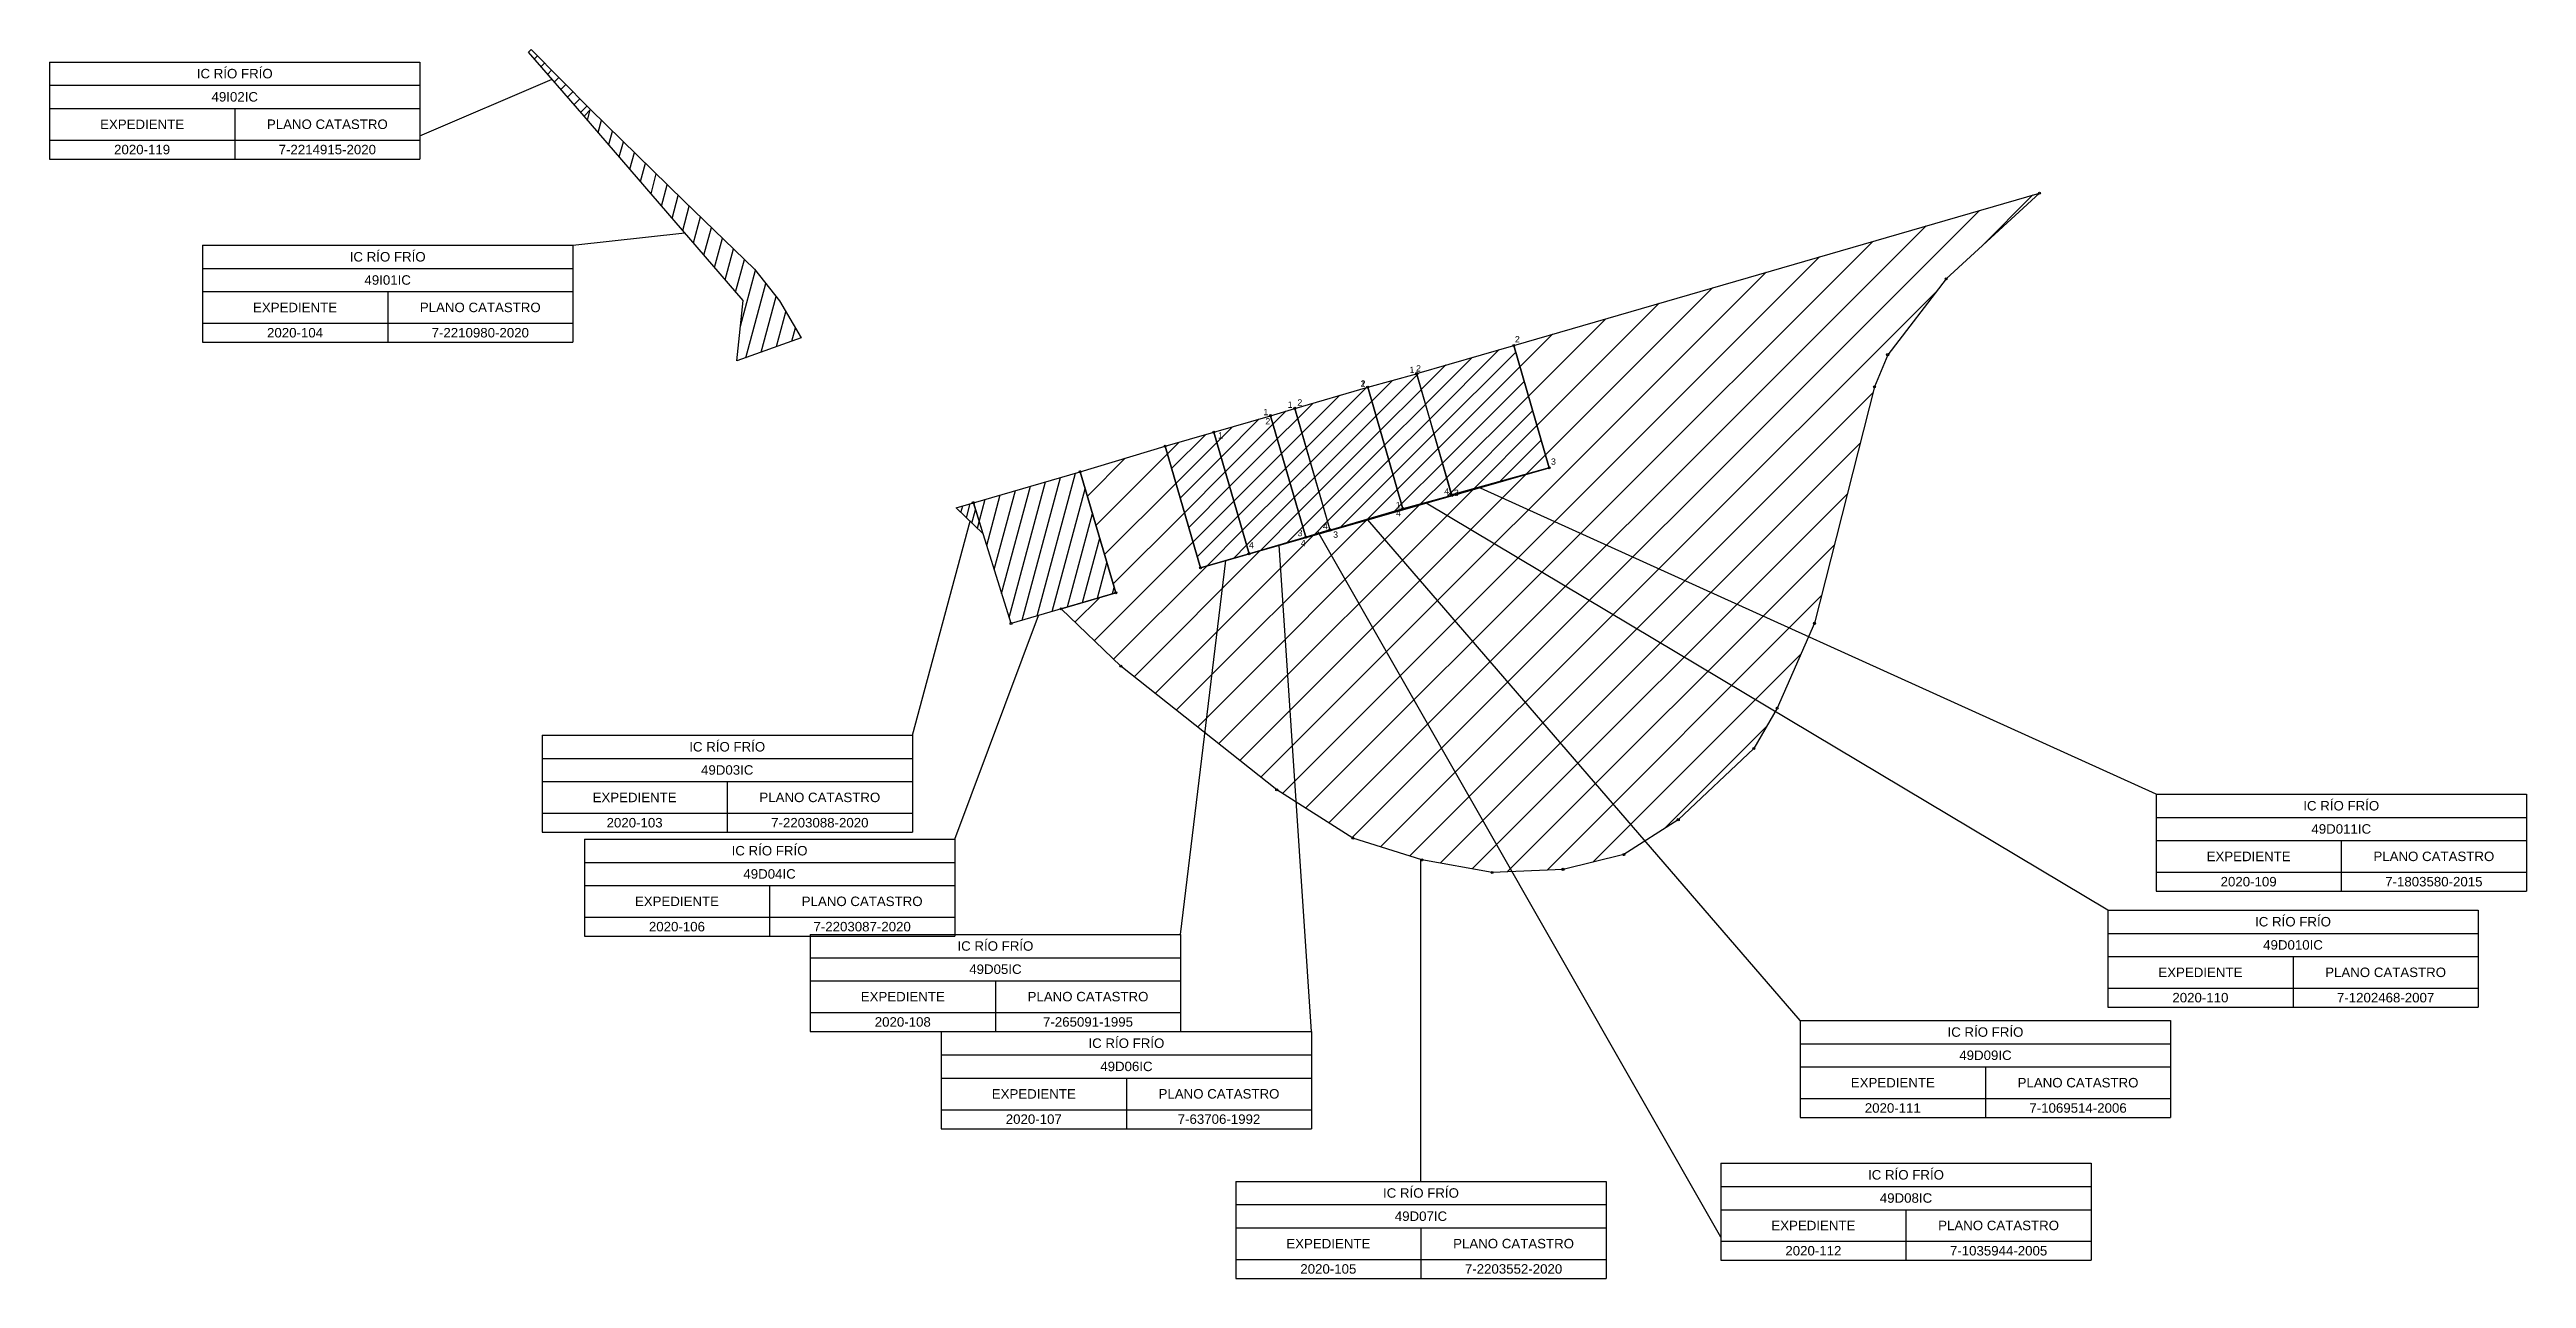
# Model space of a CAD drawing. Header units: inches. Extents: x 510991 to 511578, y 1128875 to 1129166.
import ezdxf

# ---------------------------------------------------------------- set-up
doc = ezdxf.new("R2010")
doc.units = ezdxf.units.IN
doc.header["$MEASUREMENT"] = 0
for name, color, linetype in [('7-1035944-2005', 4, 'Continuous'), ('7-1069514-2006', 72, 'Continuous'), ('7-1202468-2007', 133, 'Continuous'), ('7-1803580-2015', 175, 'Continuous'), ('7-2203087-2020', 7, 'Continuous'), ('7-2203088-2020', 7, 'Continuous'), ('7-2203552-2020', 7, 'Continuous'), ('7-2210980-2020', 7, 'Continuous'), ('7-2214915-2020', 3, 'Continuous'), ('7-265091-1995', 65, 'Continuous'), ('7-63706-1992', 40, 'Continuous'), ('INFORMACION', 130, 'Continuous')]:
    doc.layers.add(name, color=color, linetype=linetype)
doc.styles.get("Standard").update_dxf_attribs({"font": 'Arial.ttf'})
pattern_1 = [(75, (0, 0), (-3.0668144985, 0.821750468), [])]
pattern_2 = [(45, (0, 0), (-2.24506403, 2.24506403), [])]

# ---------------------------------------------------------------- blocks, each defined once
blk = doc.blocks.new('*T24')
at = {"layer": 'INFORMACION', "color": 0, "linetype": 'ByBlock', "lineweight": -2, "transparency": 16777216}
for p, q in [((0, 0), (87.77, 0)), ((0, 0), (0, -23)), ((87.77, 0), (87.77, -23)), ((0, -5.5), (87.77, -5.5)), ((0, -11), (87.77, -11)), ((43.89, -11), (43.89, -23)), ((0, -18.5), (87.77, -18.5)), ((0, -23), (87.77, -23))]:
    blk.add_line(p, q, dxfattribs=at)
at = {"layer": 'INFORMACION', "color": 0, "transparency": 16777216, "char_height": 2.25, "attachment_point": 5}
for s, insert, width in [('IC RÍO FRÍO', (43.89, -2.75), 87.7144), ('49I02IC', (43.89, -8.25), 87.7144), ('EXPEDIENTE', (21.94, -14.75), 43.8272), ('PLANO CATASTRO', (65.83, -14.75), 43.8272), ('2020-119', (21.94, -20.75), 43.8272), ('7-2214915-2020', (65.83, -20.75), 43.8272)]:
    blk.add_mtext(s, dxfattribs=dict(at, insert=insert, width=width))
blk = doc.blocks.new('*T25')
at = {"layer": 'INFORMACION', "color": 0, "linetype": 'ByBlock', "lineweight": -2, "transparency": 16777216}
for p, q in [((0, 0), (87.77, 0)), ((0, 0), (0, -23)), ((87.77, 0), (87.77, -23)), ((0, -5.5), (87.77, -5.5)), ((0, -11), (87.77, -11)), ((43.89, -11), (43.89, -23)), ((0, -18.5), (87.77, -18.5)), ((0, -23), (87.77, -23))]:
    blk.add_line(p, q, dxfattribs=at)
at = {"layer": 'INFORMACION', "color": 0, "transparency": 16777216, "char_height": 2.25, "attachment_point": 5}
for s, insert, width in [('IC RÍO FRÍO', (43.89, -2.75), 87.7144), ('49I01IC', (43.89, -8.25), 87.7144), ('EXPEDIENTE', (21.94, -14.75), 43.8272), ('PLANO CATASTRO', (65.83, -14.75), 43.8272), ('2020-104', (21.94, -20.75), 43.8272), ('7-2210980-2020', (65.83, -20.75), 43.8272)]:
    blk.add_mtext(s, dxfattribs=dict(at, insert=insert, width=width))
blk = doc.blocks.new('*T26')
at = {"layer": 'INFORMACION', "color": 0, "linetype": 'ByBlock', "lineweight": -2, "transparency": 16777216}
for p, q in [((0, 0), (87.77, 0)), ((0, 0), (0, -23)), ((87.77, 0), (87.77, -23)), ((0, -5.5), (87.77, -5.5)), ((0, -11), (87.77, -11)), ((43.89, -11), (43.89, -23)), ((0, -18.5), (87.77, -18.5)), ((0, -23), (87.77, -23))]:
    blk.add_line(p, q, dxfattribs=at)
at = {"layer": 'INFORMACION', "color": 0, "transparency": 16777216, "char_height": 2.25, "attachment_point": 5}
for s, insert, width in [('IC RÍO FRÍO', (43.89, -2.75), 87.7144), ('49D03IC', (43.89, -8.25), 87.7144), ('EXPEDIENTE', (21.94, -14.75), 43.8272), ('PLANO CATASTRO', (65.83, -14.75), 43.8272), ('2020-103', (21.94, -20.75), 43.8272), ('7-2203088-2020', (65.83, -20.75), 43.8272)]:
    blk.add_mtext(s, dxfattribs=dict(at, insert=insert, width=width))
blk = doc.blocks.new('*T27')
at = {"layer": 'INFORMACION', "color": 0, "linetype": 'ByBlock', "lineweight": -2, "transparency": 16777216}
for p, q in [((0, 0), (87.77, 0)), ((0, 0), (0, -23)), ((87.77, 0), (87.77, -23)), ((0, -5.5), (87.77, -5.5)), ((0, -11), (87.77, -11)), ((43.89, -11), (43.89, -23)), ((0, -18.5), (87.77, -18.5)), ((0, -23), (87.77, -23))]:
    blk.add_line(p, q, dxfattribs=at)
at = {"layer": 'INFORMACION', "color": 0, "transparency": 16777216, "char_height": 2.25, "attachment_point": 5}
for s, insert, width in [('IC RÍO FRÍO', (43.89, -2.75), 87.7144), ('49D04IC', (43.89, -8.25), 87.7144), ('EXPEDIENTE', (21.94, -14.75), 43.8272), ('PLANO CATASTRO', (65.83, -14.75), 43.8272), ('2020-106', (21.94, -20.75), 43.8272), ('7-2203087-2020', (65.83, -20.75), 43.8272)]:
    blk.add_mtext(s, dxfattribs=dict(at, insert=insert, width=width))
blk = doc.blocks.new('*T28')
at = {"layer": 'INFORMACION', "color": 0, "linetype": 'ByBlock', "lineweight": -2, "transparency": 16777216}
for p, q in [((0, 0), (87.77, 0)), ((0, 0), (0, -23)), ((87.77, 0), (87.77, -23)), ((0, -5.5), (87.77, -5.5)), ((0, -11), (87.77, -11)), ((43.89, -11), (43.89, -23)), ((0, -18.5), (87.77, -18.5)), ((0, -23), (87.77, -23))]:
    blk.add_line(p, q, dxfattribs=at)
at = {"layer": 'INFORMACION', "color": 0, "transparency": 16777216, "char_height": 2.25, "attachment_point": 5}
for s, insert, width in [('IC RÍO FRÍO', (43.89, -2.75), 87.7144), ('49D08IC', (43.89, -8.25), 87.7144), ('EXPEDIENTE', (21.94, -14.75), 43.8272), ('PLANO CATASTRO', (65.83, -14.75), 43.8272), ('2020-112', (21.94, -20.75), 43.8272), ('7-1035944-2005', (65.83, -20.75), 43.8272)]:
    blk.add_mtext(s, dxfattribs=dict(at, insert=insert, width=width))
blk = doc.blocks.new('*T29')
at = {"layer": 'INFORMACION', "color": 0, "linetype": 'ByBlock', "lineweight": -2, "transparency": 16777216}
for p, q in [((0, 0), (87.77, 0)), ((0, 0), (0, -23)), ((87.77, 0), (87.77, -23)), ((0, -5.5), (87.77, -5.5)), ((0, -11), (87.77, -11)), ((43.89, -11), (43.89, -23)), ((0, -18.5), (87.77, -18.5)), ((0, -23), (87.77, -23))]:
    blk.add_line(p, q, dxfattribs=at)
at = {"layer": 'INFORMACION', "color": 0, "transparency": 16777216, "char_height": 2.25, "attachment_point": 5}
for s, insert, width in [('IC RÍO FRÍO', (43.89, -2.75), 87.7144), ('49D011IC', (43.89, -8.25), 87.7144), ('EXPEDIENTE', (21.94, -14.75), 43.8272), ('PLANO CATASTRO', (65.83, -14.75), 43.8272), ('2020-109', (21.94, -20.75), 43.8272), ('7-1803580-2015', (65.83, -20.75), 43.8272)]:
    blk.add_mtext(s, dxfattribs=dict(at, insert=insert, width=width))
blk = doc.blocks.new('*T30')
at = {"layer": 'INFORMACION', "color": 0, "linetype": 'ByBlock', "lineweight": -2, "transparency": 16777216}
for p, q in [((0, 0), (87.77, 0)), ((0, 0), (0, -23)), ((87.77, 0), (87.77, -23)), ((0, -5.5), (87.77, -5.5)), ((0, -11), (87.77, -11)), ((43.89, -11), (43.89, -23)), ((0, -18.5), (87.77, -18.5)), ((0, -23), (87.77, -23))]:
    blk.add_line(p, q, dxfattribs=at)
at = {"layer": 'INFORMACION', "color": 0, "transparency": 16777216, "char_height": 2.25, "attachment_point": 5}
for s, insert, width in [('IC RÍO FRÍO', (43.89, -2.75), 87.7144), ('49D010IC', (43.89, -8.25), 87.7144), ('EXPEDIENTE', (21.94, -14.75), 43.8272), ('PLANO CATASTRO', (65.83, -14.75), 43.8272), ('2020-110', (21.94, -20.75), 43.8272), ('7-1202468-2007', (65.83, -20.75), 43.8272)]:
    blk.add_mtext(s, dxfattribs=dict(at, insert=insert, width=width))
blk = doc.blocks.new('*T31')
at = {"layer": 'INFORMACION', "color": 0, "linetype": 'ByBlock', "lineweight": -2, "transparency": 16777216}
for p, q in [((0, 0), (87.77, 0)), ((0, 0), (0, -23)), ((87.77, 0), (87.77, -23)), ((0, -5.5), (87.77, -5.5)), ((0, -11), (87.77, -11)), ((43.89, -11), (43.89, -23)), ((0, -18.5), (87.77, -18.5)), ((0, -23), (87.77, -23))]:
    blk.add_line(p, q, dxfattribs=at)
at = {"layer": 'INFORMACION', "color": 0, "transparency": 16777216, "char_height": 2.25, "attachment_point": 5}
for s, insert, width in [('IC RÍO FRÍO', (43.89, -2.75), 87.7144), ('49D09IC', (43.89, -8.25), 87.7144), ('EXPEDIENTE', (21.94, -14.75), 43.8272), ('PLANO CATASTRO', (65.83, -14.75), 43.8272), ('2020-111', (21.94, -20.75), 43.8272), ('7-1069514-2006', (65.83, -20.75), 43.8272)]:
    blk.add_mtext(s, dxfattribs=dict(at, insert=insert, width=width))
blk = doc.blocks.new('*T32')
at = {"layer": 'INFORMACION', "color": 0, "linetype": 'ByBlock', "lineweight": -2, "transparency": 16777216}
for p, q in [((0, 0), (87.77, 0)), ((0, 0), (0, -23)), ((87.77, 0), (87.77, -23)), ((0, -5.5), (87.77, -5.5)), ((0, -11), (87.77, -11)), ((43.89, -11), (43.89, -23)), ((0, -18.5), (87.77, -18.5)), ((0, -23), (87.77, -23))]:
    blk.add_line(p, q, dxfattribs=at)
at = {"layer": 'INFORMACION', "color": 0, "transparency": 16777216, "char_height": 2.25, "attachment_point": 5}
for s, insert, width in [('IC RÍO FRÍO ', (43.89, -2.75), 87.7144), ('49D06IC', (43.89, -8.25), 87.7144), ('EXPEDIENTE', (21.94, -14.75), 43.8272), ('PLANO CATASTRO', (65.83, -14.75), 43.8272), ('2020-107', (21.94, -20.75), 43.8272), ('7-63706-1992', (65.83, -20.75), 43.8272)]:
    blk.add_mtext(s, dxfattribs=dict(at, insert=insert, width=width))
blk = doc.blocks.new('*T33')
at = {"layer": 'INFORMACION', "color": 0, "linetype": 'ByBlock', "lineweight": -2, "transparency": 16777216}
for p, q in [((0, 0), (87.77, 0)), ((0, 0), (0, -23)), ((87.77, 0), (87.77, -23)), ((0, -5.5), (87.77, -5.5)), ((0, -11), (87.77, -11)), ((43.89, -11), (43.89, -23)), ((0, -18.5), (87.77, -18.5)), ((0, -23), (87.77, -23))]:
    blk.add_line(p, q, dxfattribs=at)
at = {"layer": 'INFORMACION', "color": 0, "transparency": 16777216, "char_height": 2.25, "attachment_point": 5}
for s, insert, width in [('IC RÍO FRÍO', (43.89, -2.75), 87.7144), ('49D05IC', (43.89, -8.25), 87.7144), ('EXPEDIENTE', (21.94, -14.75), 43.8272), ('PLANO CATASTRO', (65.83, -14.75), 43.8272), ('2020-108', (21.94, -20.75), 43.8272), ('7-265091-1995', (65.83, -20.75), 43.8272)]:
    blk.add_mtext(s, dxfattribs=dict(at, insert=insert, width=width))
blk = doc.blocks.new('*T34')
at = {"layer": 'INFORMACION', "color": 0, "linetype": 'ByBlock', "lineweight": -2, "transparency": 16777216}
for p, q in [((0, 0), (87.77, 0)), ((0, 0), (0, -23)), ((87.77, 0), (87.77, -23)), ((0, -5.5), (87.77, -5.5)), ((0, -11), (87.77, -11)), ((43.89, -11), (43.89, -23)), ((0, -18.5), (87.77, -18.5)), ((0, -23), (87.77, -23))]:
    blk.add_line(p, q, dxfattribs=at)
at = {"layer": 'INFORMACION', "color": 0, "transparency": 16777216, "char_height": 2.25, "attachment_point": 5}
for s, insert, width in [('IC RÍO FRÍO', (43.89, -2.75), 87.7144), ('49D07IC', (43.89, -8.25), 87.7144), ('EXPEDIENTE', (21.94, -14.75), 43.8272), ('PLANO CATASTRO', (65.83, -14.75), 43.8272), ('2020-105', (21.94, -20.75), 43.8272), ('7-2203552-2020', (65.83, -20.75), 43.8272)]:
    blk.add_mtext(s, dxfattribs=dict(at, insert=insert, width=width))

msp = doc.modelspace()

# ---------------------------------------------------------------- hatches: boundary and pattern name
at = {"layer": '7-1035944-2005'}
h = msp.add_hatch(dxfattribs=at)
h.set_pattern_fill('ANSI31', color=30)
h.set_pattern_definition(pattern_2)
h.paths.add_polyline_path([(511288.44, 1129050.61), (511280.09, 1129079.41), (511285.83, 1129081.15), (511294.18, 1129052.33)])
at = {"layer": '7-1069514-2006'}
h = msp.add_hatch(dxfattribs=at)
h.set_pattern_fill('ANSI31', color=30)
h.set_pattern_definition(pattern_2)
h.paths.add_polyline_path([(511294.19, 1129052.31), (511285.83, 1129081.15), (511303.12, 1129086.17), (511311.47, 1129057.36)])
at = {"layer": '7-1202468-2007'}
h = msp.add_hatch(dxfattribs=at)
h.set_pattern_fill('ANSI31', color=30)
h.set_pattern_definition(pattern_2)
h.paths.add_polyline_path([(511311.47, 1129057.36), (511303.12, 1129086.17), (511314.69, 1129089.33), (511323.04, 1129060.51)])
at = {"layer": '7-1803580-2015'}
h = msp.add_hatch(dxfattribs=at)
h.set_pattern_fill('ANSI31', color=30)
h.set_pattern_definition(pattern_2)
h.paths.add_polyline_path([(511322.95, 1129060.62), (511314.73, 1129089.43), (511337.73, 1129096.07), (511346.09, 1129067.05)])
at = {"layer": '7-2203087-2020'}
h = msp.add_hatch(dxfattribs=at)
h.set_pattern_fill('ANSI31', color=2, angle=30)
h.set_pattern_definition(pattern_1)
h.paths.add_polyline_path([(511209.67, 1129058.78), (511234.98, 1129066.13), (511243.42, 1129037.45), (511218.6, 1129030.13)])
at = {"layer": '7-2203088-2020'}
h = msp.add_hatch(dxfattribs=at)
h.set_pattern_fill('ANSI31', color=0, scale=0.5, angle=30)
h.set_pattern_definition([(75, (0, 0), (-1.5334072492, 0.410875234), [])])
h.paths.add_polyline_path([(511205.58, 1129057.59), (511209.67, 1129058.78), (511211.95, 1129051.46)])
at = {"layer": '7-2203552-2020'}
h = msp.add_hatch(dxfattribs=at)
h.set_pattern_fill('ANSI31', color=2, scale=2)
h.set_pattern_definition([(45, (0, 0), (-4.49012806, 4.49012806), [])])
h.paths.add_polyline_path([(511376.71, 1128983.64), (511363.79, 1128975.36), (511349.4, 1128971.87), (511332.59, 1128971.11), (511315.94, 1128974.09), (511299.59, 1128979.27), (511281.55, 1128990.69), (511244.62, 1129020.01), (511230.47, 1129033.63), (511243.42, 1129037.45), (511234.98, 1129066.13), (511255.12, 1129072.17), (511263.47, 1129043.35), (511346.09, 1129067.05), (511337.73, 1129096.07), (511462.29, 1129132.18), (511440.17, 1129111.85), (511426.33, 1129093.87), (511423.22, 1129086.25), (511408.99, 1129030.19), (511400.15, 1129010.08), (511394.62, 1129000.52)])
at = {"layer": '7-2210980-2020'}
h = msp.add_hatch(dxfattribs=at)
h.set_pattern_fill('ANSI31', color=2, angle=30)
h.set_pattern_definition(pattern_1)
h.paths.add_polyline_path([(511118.93, 1129151.97), (511141.08, 1129130.33), (511157.8, 1129114.15), (511163.73, 1129106.61), (511168.87, 1129097.88), (511153.6, 1129092.38), (511155.1, 1129106.68), (511117.43, 1129150.44)])
at = {"layer": '7-2214915-2020'}
h = msp.add_hatch(dxfattribs=at)
h.set_pattern_fill('ANSI31', color=256, scale=0.75)
h.set_pattern_definition([(45, (0, 0), (-1.6837980227, 1.6837980227), [])])
h.paths.add_polyline_path([(511104.89, 1129166.21), (511118.93, 1129151.97), (511117.43, 1129150.44), (511104.28, 1129165.6)])
at = {"layer": '7-265091-1995'}
h = msp.add_hatch(dxfattribs=at)
h.set_pattern_fill('ANSI31', color=30)
h.set_pattern_definition(pattern_2)
h.paths.add_polyline_path([(511263.47, 1129043.36), (511255.12, 1129072.17), (511266.65, 1129075.51), (511274.99, 1129046.69)])
at = {"layer": '7-63706-1992'}
h = msp.add_hatch(dxfattribs=at)
h.set_pattern_fill('ANSI31', color=30)
h.set_pattern_definition(pattern_2)
h.paths.add_polyline_path([(511274.99, 1129046.69), (511266.65, 1129075.51), (511280.09, 1129079.41), (511288.44, 1129050.59)])

# ---------------------------------------------------------------- linework, layer by layer
at = {"layer": '7-1035944-2005', "color": 30}
msp.add_lwpolyline([(511288.44, 1129050.61), (511280.09, 1129079.41), (511285.83, 1129081.15), (511294.18, 1129052.33), (511288.44, 1129050.61)], dxfattribs=at)
at = {"layer": '7-1035944-2005'}
for centre in [(511280.09, 1129079.41), (511285.83, 1129081.15), (511288.44, 1129050.61), (511294.18, 1129052.33)]:
    msp.add_circle(centre, 0.242, dxfattribs=at)
at = {"layer": '7-1069514-2006', "color": 30}
msp.add_lwpolyline([(511294.19, 1129052.31), (511285.83, 1129081.15), (511303.12, 1129086.17), (511311.47, 1129057.36), (511294.19, 1129052.31)], dxfattribs=at)
at = {"layer": '7-1069514-2006'}
for centre in [(511303.12, 1129086.17), (511285.83, 1129081.15), (511311.47, 1129057.36), (511294.19, 1129052.31)]:
    msp.add_circle(centre, 0.242, dxfattribs=at)
at = {"layer": '7-1202468-2007', "color": 30}
msp.add_lwpolyline([(511311.47, 1129057.36), (511303.12, 1129086.17), (511314.69, 1129089.33), (511323.04, 1129060.51), (511311.47, 1129057.36)], dxfattribs=at)
at = {"layer": '7-1202468-2007'}
for centre in [(511303.12, 1129086.17), (511314.69, 1129089.33), (511311.47, 1129057.36), (511323.04, 1129060.51)]:
    msp.add_circle(centre, 0.242, dxfattribs=at)
at = {"layer": '7-1803580-2015', "color": 30}
msp.add_lwpolyline([(511322.95, 1129060.62), (511314.73, 1129089.43), (511337.73, 1129096.07), (511346.09, 1129067.05), (511322.95, 1129060.62)], dxfattribs=at)
at = {"layer": '7-1803580-2015'}
for centre in [(511337.73, 1129096.07), (511314.73, 1129089.43), (511346.09, 1129067.05), (511322.95, 1129060.62)]:
    msp.add_circle(centre, 0.242, dxfattribs=at)
at = {"layer": '7-2203087-2020', "color": 2}
msp.add_lwpolyline([(511209.67, 1129058.78), (511234.98, 1129066.13), (511243.42, 1129037.45), (511218.6, 1129030.13)], close=True, dxfattribs=at)
at = {"layer": '7-2203087-2020'}
for centre in [(511234.98, 1129066.13), (511209.67, 1129058.78), (511243.42, 1129037.45), (511218.6, 1129030.13)]:
    msp.add_circle(centre, 0.242, dxfattribs=at)
at = {"layer": '7-2203088-2020', "color": 0}
msp.add_lwpolyline([(511205.58, 1129057.59), (511209.67, 1129058.78), (511211.95, 1129051.46)], close=True, dxfattribs=at)
at = {"layer": '7-2203552-2020', "color": 2}
msp.add_lwpolyline([(511376.71, 1128983.64), (511363.79, 1128975.36), (511349.4, 1128971.87), (511332.59, 1128971.11), (511315.94, 1128974.09), (511299.59, 1128979.27), (511281.55, 1128990.69), (511244.62, 1129020.01), (511230.47, 1129033.63), (511243.42, 1129037.45), (511234.98, 1129066.13), (511255.12, 1129072.17), (511263.47, 1129043.35), (511346.09, 1129067.05), (511337.73, 1129096.07), (511462.29, 1129132.18), (511440.17, 1129111.85), (511426.33, 1129093.87), (511423.22, 1129086.25), (511408.99, 1129030.19), (511400.15, 1129010.08), (511394.62, 1129000.52)], close=True, dxfattribs=at)
at = {"layer": '7-2203552-2020'}
for centre in [(511462.29, 1129132.18), (511440.17, 1129111.85), (511426.33, 1129093.87), (511423.22, 1129086.25), (511255.12, 1129072.17), (511346.09, 1129067.05), (511234.98, 1129066.13), (511243.42, 1129037.45), (511230.47, 1129033.63), (511408.99, 1129030.19), (511400.15, 1129010.08), (511394.62, 1129000.52), (511281.55, 1128990.69), (511299.59, 1128979.27), (511376.71, 1128983.64), (511315.94, 1128974.09), (511363.79, 1128975.36), (511332.59, 1128971.11), (511349.4, 1128971.87)]:
    msp.add_circle(centre, 0.242, dxfattribs=at)
at = {"layer": '7-2203552-2020', "color": 2}
msp.add_circle((511244.62, 1129020.01), 0.242, dxfattribs=at)
at = {"layer": '7-2210980-2020', "color": 2}
msp.add_lwpolyline([(511118.93, 1129151.97), (511141.08, 1129130.33), (511157.8, 1129114.15), (511163.73, 1129106.61), (511168.87, 1129097.88), (511153.6, 1129092.38), (511155.1, 1129106.68), (511117.43, 1129150.44)], close=True, dxfattribs=at)
at = {"layer": '7-2214915-2020'}
msp.add_lwpolyline([(511104.89, 1129166.21), (511118.93, 1129151.97), (511117.43, 1129150.44), (511104.28, 1129165.6)], close=True, dxfattribs=at)
at = {"layer": '7-265091-1995', "color": 30}
msp.add_lwpolyline([(511263.47, 1129043.36), (511255.12, 1129072.17), (511266.65, 1129075.51), (511274.99, 1129046.69), (511263.47, 1129043.36)], dxfattribs=at)
at = {"layer": '7-265091-1995'}
for centre in [(511266.65, 1129075.51), (511255.12, 1129072.17), (511263.47, 1129043.36), (511274.99, 1129046.69)]:
    msp.add_circle(centre, 0.242, dxfattribs=at)
at = {"layer": '7-63706-1992', "color": 30}
msp.add_lwpolyline([(511274.99, 1129046.69), (511266.65, 1129075.51), (511280.09, 1129079.41), (511288.44, 1129050.59), (511274.99, 1129046.69)], dxfattribs=at)
at = {"layer": '7-63706-1992', "color": 40}
for centre in [(511280.09, 1129079.41), (511266.65, 1129075.51), (511288.44, 1129050.59), (511274.99, 1129046.69)]:
    msp.add_circle(centre, 0.242, dxfattribs=at)
at = {"layer": 'INFORMACION'}
for points in [[(511078.54, 1129145.73), (511109.83, 1129159.2)], [(511114.77, 1129119.81), (511141.28, 1129122.74)], [(511489.92, 1128989.68), (511329.85, 1129062.25)], [(511478.49, 1128962.19), (511317, 1129058.7)], [(511195.24, 1129003.66), (511208.89, 1129054.4)], [(511386.78, 1128884.69), (511291.26, 1129051.94)], [(511405.61, 1128936.03), (511303.16, 1129054.73)], [(511258.78, 1128956.43), (511269.5, 1129045.08)], [(511289.82, 1128933.39), (511282.1, 1129048.75)], [(511205.27, 1128979.02), (511225.14, 1129032.06)], [(511315.74, 1128897.88), (511315.71, 1128974.16)]]:
    msp.add_lwpolyline(points, dxfattribs=at)

# ---------------------------------------------------------------- block references
for name, p in [('*T24', (510990.76, 1129163.23)), ('*T25', (511027, 1129119.81)), ('*T26', (511107.46, 1129003.66)), ('*T29', (511489.92, 1128989.68)), ('*T27', (511117.49, 1128979.02)), ('*T30', (511478.49, 1128962.19)), ('*T33', (511171.01, 1128956.43)), ('*T32', (511202.05, 1128933.39)), ('*T31', (511405.61, 1128936.03)), ('*T34', (511271.85, 1128897.88)), ('*T28', (511386.78, 1128902.19))]:
    msp.add_blockref(name, p)

# ---------------------------------------------------------------- texts
at = {"layer": '7-1035944-2005'}
for s, p in [('1', (511278.4, 1129079.53)), ('2', (511286.45, 1129081.79)), ('4', (511287.26, 1129048.47)), ('3', (511294.92, 1129050.46))]:
    msp.add_text(s, height=1.5, dxfattribs=at).set_placement(p)
at = {"layer": '7-1069514-2006'}
for s, p in [('2', (511301.43, 1129086.29)), ('1', (511284.15, 1129081.27)), ('1', (511309.78, 1129057.48)), ('4', (511292.5, 1129052.43))]:
    msp.add_text(s, height=1.5, dxfattribs=at).set_placement(p)
at = {"layer": '7-1202468-2007'}
for s, p in [('2', (511314.56, 1129089.88)), ('1', (511301.43, 1129086.29)), ('3', (511323.54, 1129060.39)), ('4', (511309.82, 1129055.53))]:
    msp.add_text(s, height=1.5, dxfattribs=at).set_placement(p)
at = {"layer": '7-1803580-2015'}
for s, p in [('2', (511338.02, 1129096.77)), ('1', (511313.04, 1129089.51)), ('3', (511346.56, 1129067.76)), ('4', (511321.26, 1129060.7))]:
    msp.add_text(s, height=1.5, rotation=1.4366, dxfattribs=at).set_placement(p)
at = {"layer": '7-63706-1992', "color": 40}
for s, p in [('2', (511278.86, 1129077.33)), ('1', (511267.67, 1129074)), ('4', (511274.98, 1129047.95)), ('3', (511286.5, 1129050.85))]:
    msp.add_text(s, height=1.5, dxfattribs=at).set_placement(p)

doc.saveas('drawing.dxf')
